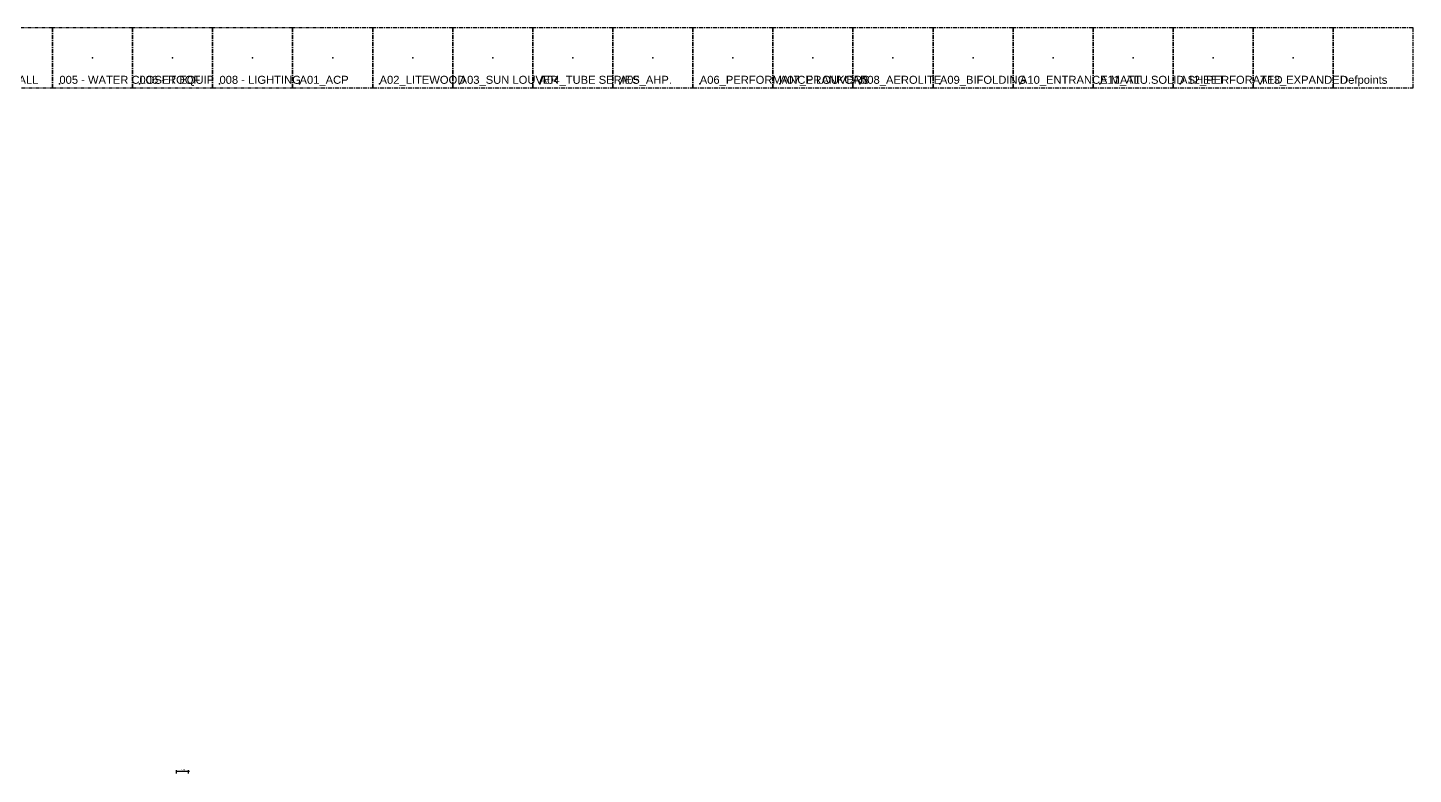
# Model space of a CAD drawing. Header units: millimetres. Extents: x -244126 to 368105, y -173968 to 259060.
# Drawn here: x 4540 to 6271, y 974 to 1907 of the extents above; entities that cross this region are included whole.
import ezdxf

# ---------------------------------------------------------------- set-up
doc = ezdxf.new("R2010")
doc.units = ezdxf.units.MM
doc.header["$MEASUREMENT"] = 0
doc.linetypes.add('005_GG_TA_LINE', pattern=[13.75, 5, -1.25, 1.25, -1.25, 5])
for name, color, linetype in [('000 - D I M', 6, 'Continuous'), ('004 - WALL', 3, 'Continuous'), ('005 - WATER CLOSET EQUIP', 1, 'Continuous'), ('006 - ROOF', 1, 'Continuous'), ('008 - LIGHTING', 7, 'Continuous'), ('A01_ACP', 7, 'Continuous'), ('A02_LITEWOOD', 7, 'Continuous'), ('A03_SUN LOUVER', 7, 'Continuous'), ('A04_TUBE SERIES', 7, 'Continuous'), ('A05_AHP.', 7, 'Continuous'), ('A06_PERFORMANCE LOUVERS', 7, 'Continuous'), ('A07_PRANKCAD', 7, 'Continuous'), ('A08_AEROLITE', 7, 'Continuous'), ('A09_BIFOLDING', 7, 'Continuous'), ('A10_ENTRANCE MATT', 7, 'Continuous'), ('A11_ALU.SOLID SHEET', 7, 'Continuous'), ('A12_PERFORATED', 1, 'Continuous'), ('A13_EXPANDED', 7, 'Continuous')]:
    doc.layers.add(name, color=color, linetype=linetype)
doc.styles.add('CORDIA', font='cordia.shx')
doc.styles.get("Standard").update_dxf_attribs({"font": 'arial.ttf'})
doc.dimstyles.new('DIM E-E', dxfattribs={"dimscale": 2, "dimtxt": 0.18, "dimasz": 0.1, "dimexe": 0.1, "dimexo": 0.1, "dimgap": 0.09, "dimtad": 1, "dimtoh": 1, "dimzin": 0, "dimdsep": 46, "dimtxsty": 'CORDIA', "dimblk": 'OBLIQUE', "dimcen": 0.1, "dimdle": 0.1, "dimclrd": 40, "dimclre": 140, "dimclrt": 3, "dimadec": 0, "dimazin": 0, "dimtfac": 1, "dimtix": 1, "dimtmove": 2, "dimatfit": 3, "dimfxl": 1, "dimtolj": 1, "dimtzin": 0, "dimarcsym": 0})

# ---------------------------------------------------------------- blocks, each defined once
blk = doc.blocks.new('*U1753')
at = {"color": 0, "linetype": '005_GG_TA_LINE'}
blk.add_lwpolyline([(0, 0), (100, 0), (100, 75), (0, 75)], close=True, dxfattribs=at)
for p in [(50, 37.5), (8.6, 4.9)]:
    blk.add_point(p, dxfattribs=at)
blk.add_attdef('NAMEBLK', (8.6, 4.9), '', height=10, dxfattribs=at)
blk = doc.blocks.new('_Oblique')
at = {"color": 0, "linetype": 'ByBlock', "lineweight": -2}
blk.add_line((-0.5, -0.5), (0.5, 0.5), dxfattribs=at)

msp = doc.modelspace()

# ---------------------------------------------------------------- block references
at = {"layer": '004 - WALL'}
msp.add_blockref('*U1753', (4470.82947, 1832.42402), dxfattribs=at).add_auto_attribs({'NAMEBLK': '004 - WALL'})
at = {"layer": '005 - WATER CLOSET EQUIP'}
msp.add_blockref('*U1753', (4570.82947, 1832.42402), dxfattribs=at).add_auto_attribs({'NAMEBLK': '005 - WATER CLOSET EQUIP'})
at = {"layer": '006 - ROOF'}
msp.add_blockref('*U1753', (4670.82947, 1832.42402), dxfattribs=at).add_auto_attribs({'NAMEBLK': '006 - ROOF'})
at = {"layer": '008 - LIGHTING'}
msp.add_blockref('*U1753', (4770.82947, 1832.42402), dxfattribs=at).add_auto_attribs({'NAMEBLK': '008 - LIGHTING'})
at = {"layer": 'A01_ACP'}
msp.add_blockref('*U1753', (4870.82947, 1832.42402), dxfattribs=at).add_auto_attribs({'NAMEBLK': 'A01_ACP'})
at = {"layer": 'A02_LITEWOOD'}
msp.add_blockref('*U1753', (4970.82947, 1832.42402), dxfattribs=at).add_auto_attribs({'NAMEBLK': 'A02_LITEWOOD'})
at = {"layer": 'A03_SUN LOUVER'}
msp.add_blockref('*U1753', (5070.82947, 1832.42402), dxfattribs=at).add_auto_attribs({'NAMEBLK': 'A03_SUN LOUVER'})
at = {"layer": 'A04_TUBE SERIES'}
msp.add_blockref('*U1753', (5170.82947, 1832.42402), dxfattribs=at).add_auto_attribs({'NAMEBLK': 'A04_TUBE SERIES'})
at = {"layer": 'A05_AHP.'}
msp.add_blockref('*U1753', (5270.82947, 1832.42402), dxfattribs=at).add_auto_attribs({'NAMEBLK': 'A05_AHP.'})
at = {"layer": 'A06_PERFORMANCE LOUVERS'}
msp.add_blockref('*U1753', (5370.82947, 1832.42402), dxfattribs=at).add_auto_attribs({'NAMEBLK': 'A06_PERFORMANCE LOUVERS'})
at = {"layer": 'A07_PRANKCAD'}
msp.add_blockref('*U1753', (5470.82947, 1832.42402), dxfattribs=at).add_auto_attribs({'NAMEBLK': 'A07_PRANKCAD'})
at = {"layer": 'A08_AEROLITE'}
msp.add_blockref('*U1753', (5570.82947, 1832.42402), dxfattribs=at).add_auto_attribs({'NAMEBLK': 'A08_AEROLITE'})
at = {"layer": 'A09_BIFOLDING'}
msp.add_blockref('*U1753', (5670.82947, 1832.42402), dxfattribs=at).add_auto_attribs({'NAMEBLK': 'A09_BIFOLDING'})
at = {"layer": 'A10_ENTRANCE MATT'}
msp.add_blockref('*U1753', (5770.82947, 1832.42402), dxfattribs=at).add_auto_attribs({'NAMEBLK': 'A10_ENTRANCE MATT'})
at = {"layer": 'A11_ALU.SOLID SHEET'}
msp.add_blockref('*U1753', (5870.82947, 1832.42402), dxfattribs=at).add_auto_attribs({'NAMEBLK': 'A11_ALU.SOLID SHEET'})
at = {"layer": 'A12_PERFORATED'}
msp.add_blockref('*U1753', (5970.82947, 1832.42402), dxfattribs=at).add_auto_attribs({'NAMEBLK': 'A12_PERFORATED'})
at = {"layer": 'A13_EXPANDED'}
msp.add_blockref('*U1753', (6070.82947, 1832.42402), dxfattribs=at).add_auto_attribs({'NAMEBLK': 'A13_EXPANDED'})
at = {"layer": 'Defpoints'}
msp.add_blockref('*U1753', (6170.82947, 1832.42402), dxfattribs=at).add_auto_attribs({'NAMEBLK': 'Defpoints'})

# ---------------------------------------------------------------- dimensions: what is measured, and where the dimension line sits
at = {"layer": '000 - D I M'}
msp.add_linear_dim(base=(4740.76915, 978.45635), p1=(4725.81764, 974.45635), p2=(4740.76915, 974.45635), dimstyle='DIM E-E', override={"dimscale": 10}, dxfattribs=at).render()

doc.saveas('drawing.dxf')
